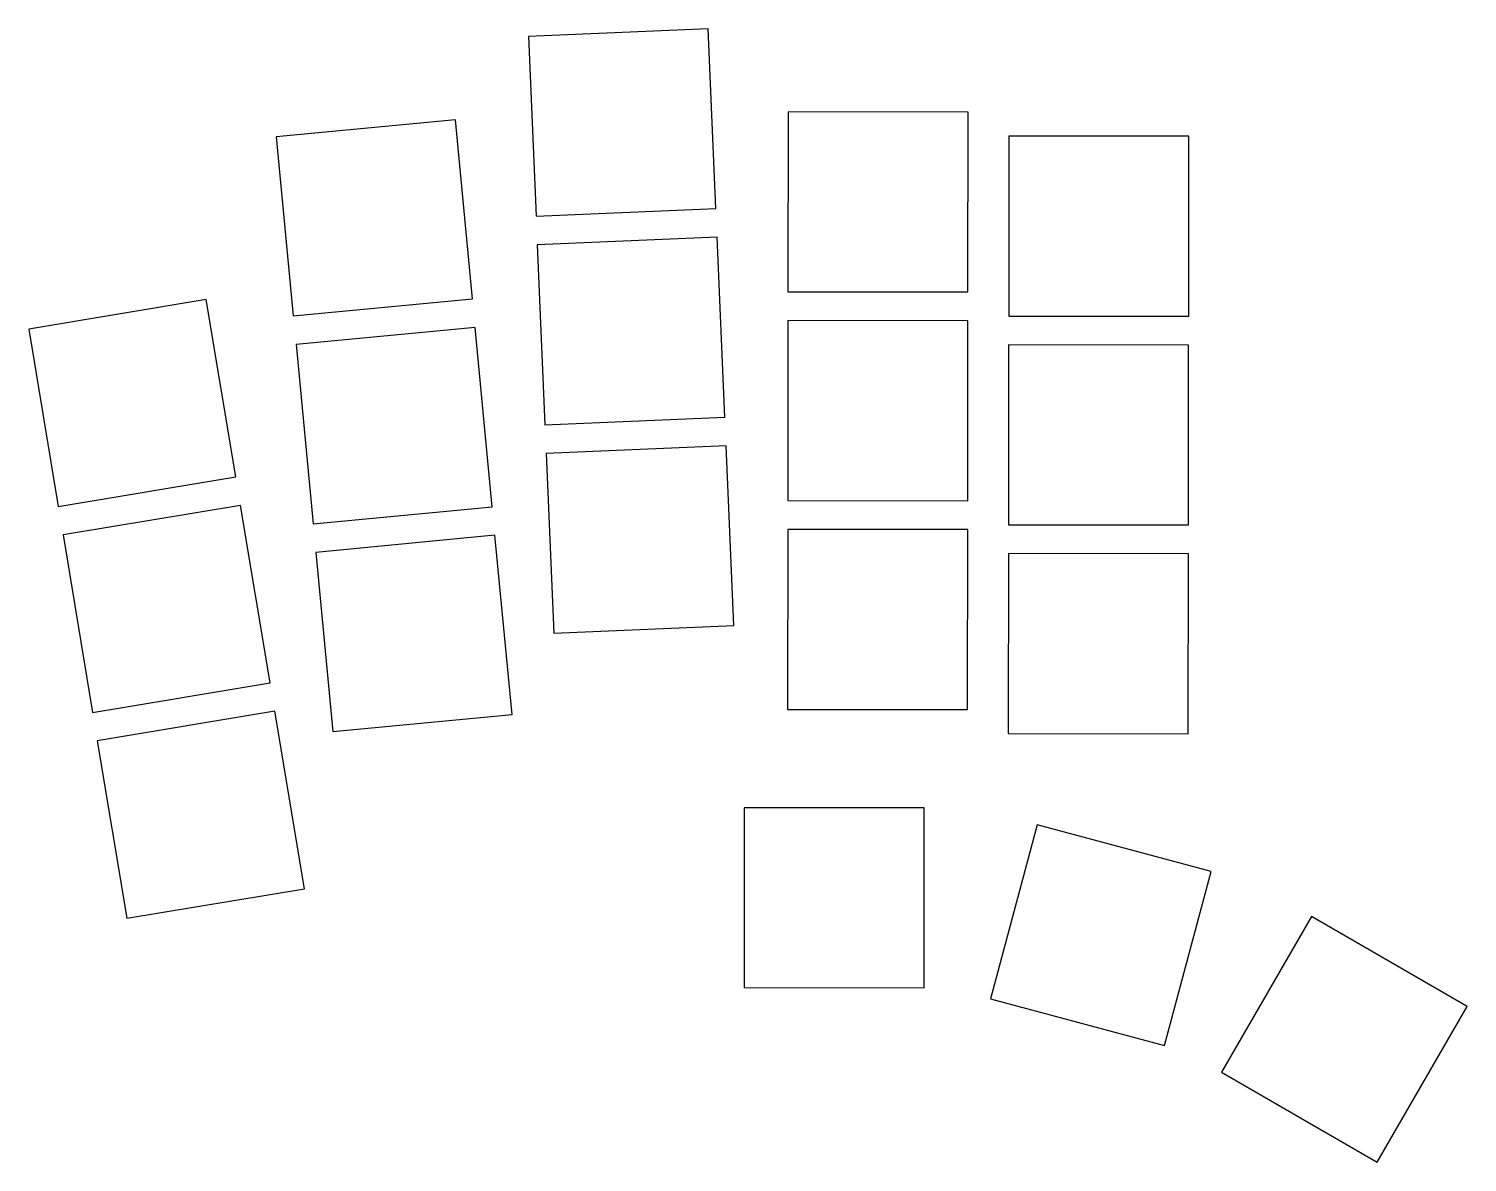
# Model space of a CAD drawing. Header units: millimetres. Extents: x 160 to 280, y -161 to -67.
import ezdxf

# ---------------------------------------------------------------- set-up
doc = ezdxf.new("R2010")
doc.units = ezdxf.units.MM

msp = doc.modelspace()

# ---------------------------------------------------------------- linework, layer by layer
at = {"linetype": 'CONTINUOUS'}
for p, q in [((216.36, -66.69), (201.37, -67.33)), ((217, -81.67), (216.36, -66.69)), ((201.37, -67.33), (202.01, -82.31)), ((195.28, -74.27), (180.34, -75.7)), ((196.7, -89.2), (195.28, -74.27)), ((223.01, -73.62), (223, -88.62)), ((238.01, -73.63), (223.01, -73.62)), ((238, -88.63), (238.01, -73.63)), ((180.34, -75.7), (181.77, -90.63)), ((241.41, -75.64), (241.4, -90.64)), ((256.41, -75.65), (241.41, -75.64)), ((256.4, -90.65), (256.41, -75.65)), ((202.01, -82.31), (217, -81.67)), ((217.1, -84.07), (202.11, -84.71)), ((202.11, -84.71), (202.75, -99.7)), ((217.74, -99.06), (217.1, -84.07)), ((223, -88.62), (238, -88.63)), ((174.52, -89.26), (159.73, -91.72)), ((176.99, -104.05), (174.52, -89.26)), ((181.77, -90.63), (196.7, -89.2)), ((222.99, -91.02), (222.98, -106.02)), ((237.99, -91.03), (222.99, -91.02)), ((237.98, -106.03), (237.99, -91.03)), ((241.4, -90.64), (256.4, -90.65)), ((159.73, -91.72), (162.19, -106.52)), ((196.93, -91.59), (182, -93.02)), ((198.35, -106.53), (196.93, -91.59)), ((182, -93.02), (183.42, -107.95)), ((241.39, -93.04), (241.38, -108.04)), ((256.39, -93.05), (241.39, -93.04)), ((256.38, -108.05), (256.39, -93.05)), ((202.75, -99.7), (217.74, -99.06)), ((217.84, -101.45), (202.86, -102.1)), ((218.48, -116.44), (217.84, -101.45)), ((202.86, -102.1), (203.5, -117.08)), ((162.19, -106.52), (176.99, -104.05)), ((177.38, -106.42), (162.58, -108.88)), ((179.84, -121.22), (177.38, -106.42)), ((183.42, -107.95), (198.35, -106.53)), ((222.98, -106.02), (237.98, -106.03)), ((162.58, -108.88), (165.05, -123.68)), ((198.58, -108.91), (183.65, -110.34)), ((200.01, -123.85), (198.58, -108.91)), ((222.98, -108.42), (222.97, -123.42)), ((237.98, -108.43), (222.98, -108.42)), ((237.97, -123.43), (237.98, -108.43)), ((241.38, -108.04), (256.38, -108.05)), ((183.65, -110.34), (185.07, -125.27)), ((241.38, -110.44), (241.36, -125.44)), ((256.38, -110.45), (241.38, -110.44)), ((256.36, -125.45), (256.38, -110.45)), ((203.5, -117.08), (218.48, -116.44)), ((165.05, -123.68), (179.84, -121.22)), ((222.97, -123.42), (237.97, -123.43)), ((180.24, -123.58), (165.44, -126.05)), ((182.7, -138.38), (180.24, -123.58)), ((185.07, -125.27), (200.01, -123.85)), ((241.36, -125.44), (256.36, -125.45)), ((165.44, -126.05), (167.9, -140.84)), ((219.36, -131.62), (219.35, -146.62)), ((234.36, -131.63), (219.36, -131.62)), ((234.35, -146.63), (234.36, -131.63)), ((243.78, -133.05), (239.89, -147.54)), ((258.27, -136.95), (243.78, -133.05)), ((254.37, -151.43), (258.27, -136.95)), ((167.9, -140.84), (182.7, -138.38)), ((266.63, -140.68), (259.12, -153.66)), ((279.61, -148.19), (266.63, -140.68)), ((219.35, -146.62), (234.35, -146.63)), ((239.89, -147.54), (254.37, -151.43)), ((272.1, -161.17), (279.61, -148.19)), ((259.12, -153.66), (272.1, -161.17))]:
    msp.add_line(p, q, dxfattribs=at)

doc.saveas('drawing.dxf')
